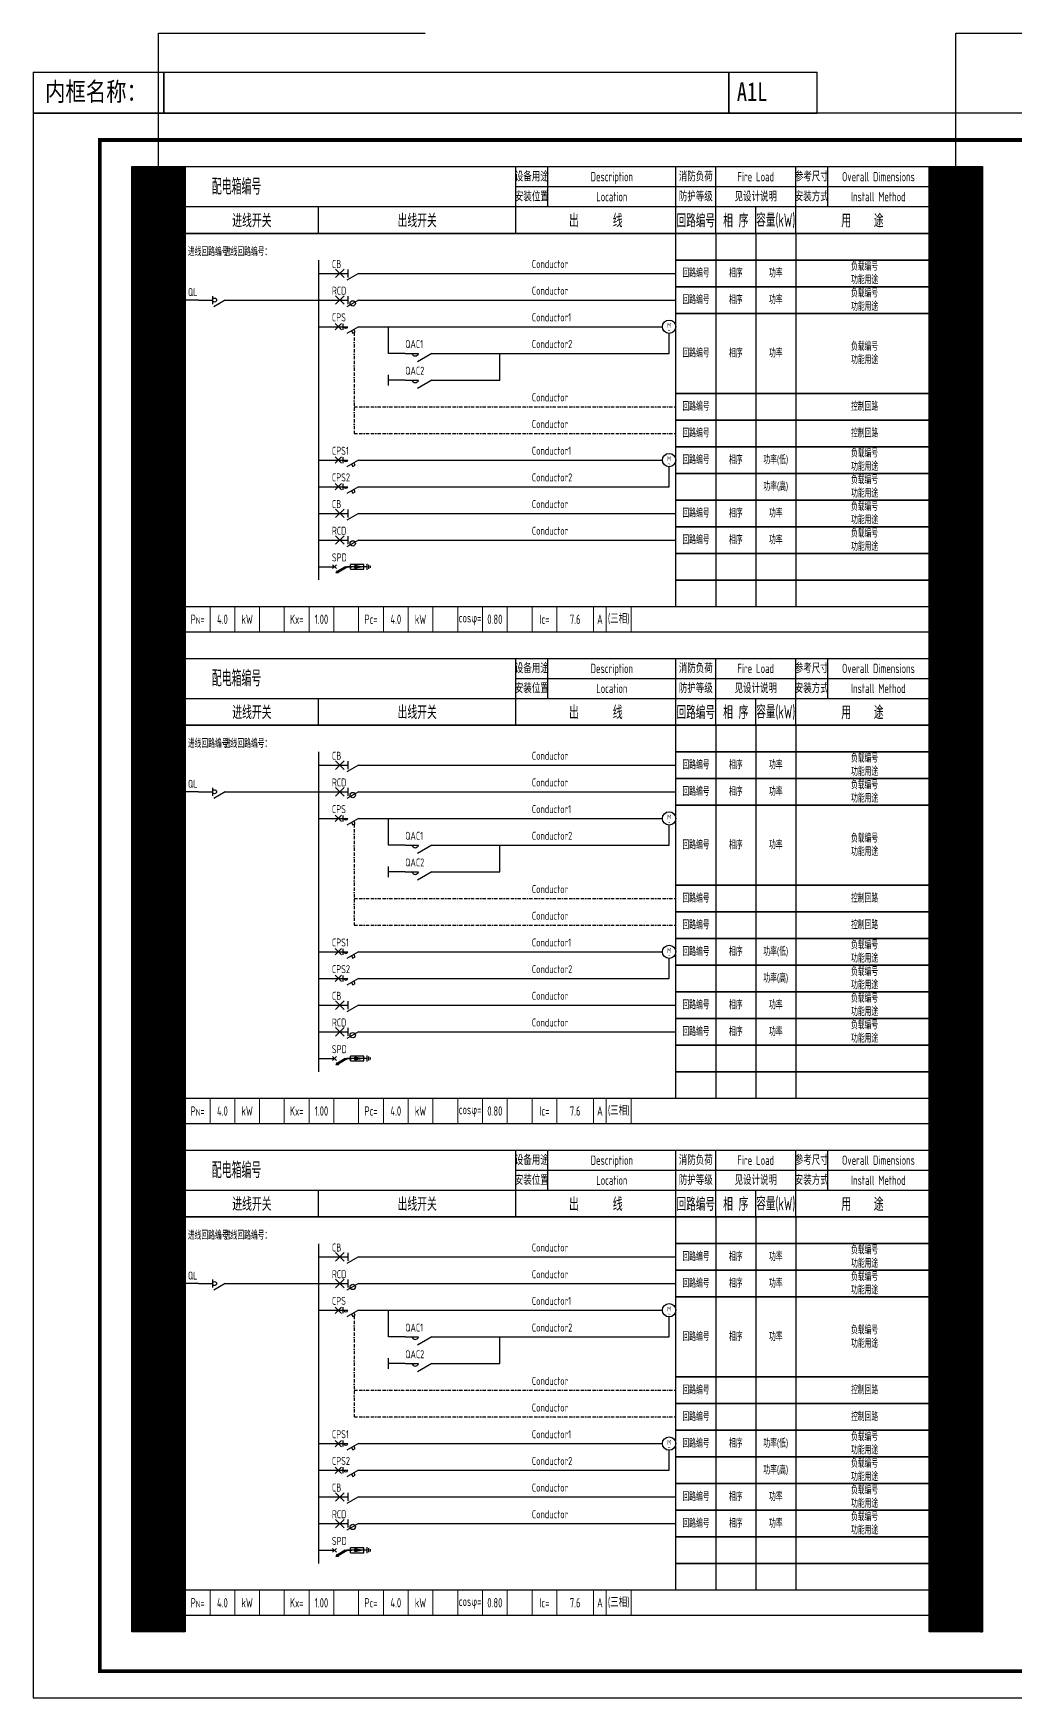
# Model space of a CAD drawing. Header units: millimetres. Extents: x -33464 to 217351, y -4000 to 120872.
# Drawn here: x 0 to 36850, y 0 to 62400 of the extents above; entities that cross this region are included whole.
import ezdxf
from ezdxf.enums import TextEntityAlignment as Align

# ---------------------------------------------------------------- set-up
doc = ezdxf.new("R2010")
doc.units = ezdxf.units.MM
doc.header["$LTSCALE"] = 500
doc.header["$MEASUREMENT"] = 0
doc.linetypes.add('BORDER2', pattern=[0.875, 0.25, -0.125, 0.25, -0.125, 0, -0.125])
doc.linetypes.add('CONTINOUS', pattern=[2000000.0, 1000000.0, 1000000.0])
for name, color, linetype in [('E-CTRL-WIRE', 3, 'BORDER2'), ('E-POWR-DEVC', 3, 'Continuous'), ('E-UNIV-AB', 1, 'Continuous'), ('E-UNIV-DIAG', 2, 'Continuous'), ('E-UNIV-EL', 140, 'Continuous'), ('E-UNIV-NOTE', 6, 'Continuous'), ('E-UNIV-Oppo', 3, 'Continuous'), ('E-UNIV-WIRE', 4, 'Continuous')]:
    doc.layers.add(name, color=color, linetype=linetype)
doc.layers.add('内框', color=8, linetype='Continuous', plot=False)
doc.layers.add('注释', color=7, linetype='Continuous', plot=False)
doc.styles.add('TH-STYLE3', font='tssdeng.shx', dxfattribs={"width": 0.7, "bigfont": 'tssdchn.shx'})
doc.styles.add('黑体', font='')
doc.styles.get('黑体').set_extended_font_data('SimHei')

# ---------------------------------------------------------------- blocks, each defined once
blk = doc.blocks.new('THAPE_A1L_inner')
at = {"layer": '内框'}
for p, q in [((0, 609.4), (0, 594)), ((0, 609.4), (294, 609.4)), ((49, 594), (49, 609.4)), ((49, 609.4), (49, 594)), ((260.87, 594), (260.84, 609.4)), ((260.84, 609.4), (260.87, 594)), ((294, 594), (294, 609.4)), ((0, 594), (49, 594)), ((28, 594), (0, 594)), ((84, 594), (28, 594)), ((49, 594), (260.87, 594)), ((196, 594), (84, 594)), ((294, 594), (196, 594)), ((260.87, 594), (294, 594))]:
    blk.add_line(p, q, dxfattribs=at)
blk.add_lwpolyline([(0, 0), (841, 0), (841, 594), (0, 594)], close=True, dxfattribs=at)
at = {"layer": '内框', "const_width": 1.4}
blk.add_lwpolyline([(25, 584), (25, 10), (831, 10), (831, 584)], close=True, dxfattribs=at)
at = {"layer": '内框', "style": '黑体', "width": 0.8}
for s, p in [('内框名称：', (4.43, 598.65)), ('A1L', (263.9, 598.64))]:
    blk.add_text(s, height=7, dxfattribs=at).set_placement(p)
blk.add_attdef('内框名称', (51.53, 598.63), '', height=7, dxfattribs=at)
blk = doc.blocks.new('E-BQL102-1')
at = {"layer": 'E-UNIV-Oppo'}
for p, q in [((0, 0), (5.25, 0)), ((5.25, 1.5), (5.25, -1.5)), ((10, 0), (12.5, 0))]:
    blk.add_line(p, q, dxfattribs=at)
blk.add_lwpolyline([(10, 0), (5.67, -2.5)], dxfattribs=at)
blk.add_circle((6, 0), 0.75, dxfattribs=at)
blk = doc.blocks.new('E-BCB101')
at = {"layer": 'E-UNIV-Oppo'}
for p, q in [((0, 0), (6, 0)), ((1.41, 1.59), (4.59, -1.59)), ((4.59, 1.59), (1.41, -1.59)), ((6, 1.5), (6, -1.5)), ((10, 0), (12.5, 0))]:
    blk.add_line(p, q, dxfattribs=at)
blk.add_lwpolyline([(10, 0), (5.67, -2.5)], dxfattribs=at)
blk = doc.blocks.new('E-BCB102')
at = {"layer": 'E-UNIV-Oppo'}
for p, q in [((0, 0), (6, 0)), ((1.41, 1.59), (4.59, -1.59)), ((4.59, 1.59), (1.41, -1.59)), ((6, 1.5), (6, -1.5)), ((10, 0), (12.5, 0))]:
    blk.add_line(p, q, dxfattribs=at)
blk.add_lwpolyline([(10, 0), (5.67, -2.5)], dxfattribs=at)
blk.add_circle((7.83, -1.25), 1, dxfattribs=at)
blk = doc.blocks.new('E-BCB103')
at = {"layer": 'E-UNIV-Oppo'}
h = blk.add_hatch(dxfattribs=at)
h.set_pattern_fill('ANSI31', color=256, scale=100)
h.set_pattern_definition([(45, (-215, -405), (-8.83883, 8.83883), [])])
h.paths.add_polyline_path([(8.27, -1), (7.4, -1.5), (7.9, -2.37), (8.77, -1.87)])
for p, q in [((0, 0), (6, 0)), ((1.24, 1.19), (3.63, -1.19)), ((3.63, 1.19), (1.24, -1.19)), ((4.12, 1.12), (4.12, -1.12)), ((10, 0), (12.5, 0))]:
    blk.add_line(p, q, dxfattribs=at)
for points in [[(10, 0), (5.67, -2.5)], [(7.4, -1.5), (7.9, -2.37), (8.77, -1.87), (8.27, -1)]]:
    blk.add_lwpolyline(points, dxfattribs=at)
blk.add_arc((5.25, 0.2), 0.776, 195, 345, dxfattribs=at)
blk = doc.blocks.new('Motor')
blk.add_circle((0, 0), 10)
at = {"layer": 'E-UNIV-EL', "style": 'TH-STYLE3', "width": 0.7}
for s, p in [('M', (0, 2)), ('~', (0, -6))]:
    blk.add_text(s, height=7.2, dxfattribs=at).set_placement(p, align=Align.MIDDLE)
blk = doc.blocks.new('E-BKM101')
at = {"layer": 'E-UNIV-Oppo'}
for points in [[(0, 0), (5, 0)], [(10, 0), (4.59, -3.12)], [(10, 0), (12.5, 0)]]:
    blk.add_lwpolyline(points, dxfattribs=at)
blk.add_arc((3.75, 0.33), 1.29, 195, 345, dxfattribs=at)
blk = doc.blocks.new('E-BSP101')
at = {"layer": 'E-POWR-DEVC', "linetype": 'CONTINOUS'}
blk.add_hatch(color=256, dxfattribs=at).paths.add_polyline_path([(13.66, 0.49), (13.66, -0.49), (15.93, 0)])
blk.add_hatch(color=256, dxfattribs=at).paths.add_polyline_path([(13.66, 0.49), (13.66, -0.49), (15.93, 0)])
at = {"layer": 'E-UNIV-Oppo'}
h = blk.add_hatch(dxfattribs=at)
h.set_pattern_fill('ANSI31', color=256, scale=100)
h.set_pattern_definition([(45, (0, 0), (-112.25, 112.25), [])])
h.paths.add_polyline_path([(7.45, -2.34), (6.45, -2.34), (6.95, -1.47)])
at = {"layer": 'E-POWR-DEVC', "linetype": 'CONTINOUS'}
for p, q in [((18.25, 0), (10.65, 0)), ((17, 0.9), (11.99, 0.9)), ((17, 0.9), (11.99, 0.9)), ((15.93, 0), (13.66, 0.49)), ((13.66, -0.49), (13.66, 0.49)), ((15.93, 0), (13.66, 0.49)), ((13.66, -0.49), (13.66, 0.49)), ((17, -0.9), (17, 0.9)), ((17, -0.9), (17, 0.9)), ((17, -0.9), (17, 0.9)), ((17, -0.9), (17, 0.9)), ((18.25, -1.13), (18.25, 1.13)), ((18.87, -0.76), (18.87, 0.76)), ((19.5, -0.4), (19.5, 0.4)), ((11.99, -0.9), (17, -0.9)), ((11.99, -0.9), (17, -0.9)), ((13.66, -0.49), (15.93, 0)), ((13.66, -0.49), (15.93, 0))]:
    blk.add_line(p, q, dxfattribs=at)
at = {"layer": 'E-POWR-DEVC', "linetype": 'Continuous'}
blk.add_line((11.99, -0.9), (11.99, 0.9), dxfattribs=at)
blk.add_line((11.99, -0.9), (11.99, 0.9), dxfattribs=at)
at = {"layer": 'E-UNIV-Oppo'}
for p, q in [((0, 0), (6, 0)), ((5.29, -0.71), (6.71, 0.71)), ((5.29, 0.71), (6.71, -0.71)), ((10, 0), (7.07, -1.69)), ((11, 0), (7.32, -2.12)), ((10, 0), (12.5, 0)), ((6.95, -1.47), (6.45, -2.34)), ((7.45, -2.34), (6.45, -2.34)), ((6.95, -1.47), (7.45, -2.34))]:
    blk.add_line(p, q, dxfattribs=at)
blk = doc.blocks.new('*T37')
at = {"layer": 'Defpoints', "color": 8, "linetype": 'ByBlock', "lineweight": 0, "transparency": 16777216}
for p, q in [((0, 0), (16723, 0)), ((0, 0), (0, -936)), ((929, 0), (929, -936)), ((1858, 0), (1858, -936)), ((2787, 0), (2787, -936)), ((3716, 0), (3716, -936)), ((4645, 0), (4645, -936)), ((5574, 0), (5574, -936)), ((6504, 0), (6504, -936)), ((7433, 0), (7433, -936)), ((8362, 0), (8362, -936)), ((9291, 0), (9291, -936)), ((10220, 0), (10220, -936)), ((11149, 0), (11149, -936)), ((12078, 0), (12078, -936)), ((13007, 0), (13007, -936)), ((13936, 0), (13936, -936)), ((15314, 0), (15314, -936)), ((15794, 0), (15794, -936)), ((16723, 0), (16723, -936)), ((0, -936), (16723, -936))]:
    blk.add_line(p, q, dxfattribs=at)
at = {"layer": 'E-UNIV-DIAG', "transparency": 16777216, "char_height": 350, "attachment_point": 5, "style": 'TH-STYLE3'}
for s, insert, width in [('P{\\H0.71429x;N}=', (465, -468), 926.07), ('kW', (2323, -468), 926.07), ('Kx=', (4181, -468), 926.07), ('Pc=', (6968, -468), 926.07), ('kW', (8826, -468), 926.07), ('cosφ=', (10684, -468), 926.07), ('Ic=', (13472, -468), 926.07), ('A ', (15554, -468), 477.44), ('(三相)', (16259, -468), 926.07)]:
    blk.add_mtext(s, dxfattribs=dict(at, insert=insert, width=width))
at = {"layer": 'E-UNIV-DIAG', "color": 6, "transparency": 16777216, "char_height": 350, "attachment_point": 5, "style": 'TH-STYLE3'}
for s, insert, width in [('4.0', (1394, -468), 926.07), ('1.00', (5110, -468), 926.07), ('4.0', (7897, -468), 926.07), ('0.80', (11613, -468), 926.07), ('7.6', (14625, -468), 1374.7)]:
    blk.add_mtext(s, dxfattribs=dict(at, insert=insert, width=width))
blk = doc.blocks.new('*T85')
at = {"layer": 'Defpoints', "color": 8, "linetype": 'ByBlock', "lineweight": 0, "transparency": 16777216}
for p, q in [((0, 0), (16723, 0)), ((0, 0), (0, -936)), ((929, 0), (929, -936)), ((1858, 0), (1858, -936)), ((2787, 0), (2787, -936)), ((3716, 0), (3716, -936)), ((4645, 0), (4645, -936)), ((5574, 0), (5574, -936)), ((6504, 0), (6504, -936)), ((7433, 0), (7433, -936)), ((8362, 0), (8362, -936)), ((9291, 0), (9291, -936)), ((10220, 0), (10220, -936)), ((11149, 0), (11149, -936)), ((12078, 0), (12078, -936)), ((13007, 0), (13007, -936)), ((13936, 0), (13936, -936)), ((15314, 0), (15314, -936)), ((15794, 0), (15794, -936)), ((16723, 0), (16723, -936)), ((0, -936), (16723, -936))]:
    blk.add_line(p, q, dxfattribs=at)
at = {"layer": 'E-UNIV-DIAG', "transparency": 16777216, "char_height": 350, "attachment_point": 5, "style": 'TH-STYLE3'}
for s, insert, width in [('P{\\H0.71429x;N}=', (465, -468), 926.07), ('kW', (2323, -468), 926.07), ('Kx=', (4181, -468), 926.07), ('Pc=', (6968, -468), 926.07), ('kW', (8826, -468), 926.07), ('cosφ=', (10684, -468), 926.07), ('Ic=', (13472, -468), 926.07), ('A ', (15554, -468), 477.44), ('(三相)', (16259, -468), 926.07)]:
    blk.add_mtext(s, dxfattribs=dict(at, insert=insert, width=width))
at = {"layer": 'E-UNIV-DIAG', "color": 6, "transparency": 16777216, "char_height": 350, "attachment_point": 5, "style": 'TH-STYLE3'}
for s, insert, width in [('4.0', (1394, -468), 926.07), ('1.00', (5110, -468), 926.07), ('4.0', (7897, -468), 926.07), ('0.80', (11613, -468), 926.07), ('7.6', (14625, -468), 1374.7)]:
    blk.add_mtext(s, dxfattribs=dict(at, insert=insert, width=width))
blk = doc.blocks.new('*T86')
at = {"layer": 'Defpoints', "color": 8, "linetype": 'ByBlock', "lineweight": 0, "transparency": 16777216}
for p, q in [((0, 0), (16723, 0)), ((0, 0), (0, -936)), ((929, 0), (929, -936)), ((1858, 0), (1858, -936)), ((2787, 0), (2787, -936)), ((3716, 0), (3716, -936)), ((4645, 0), (4645, -936)), ((5574, 0), (5574, -936)), ((6504, 0), (6504, -936)), ((7433, 0), (7433, -936)), ((8362, 0), (8362, -936)), ((9291, 0), (9291, -936)), ((10220, 0), (10220, -936)), ((11149, 0), (11149, -936)), ((12078, 0), (12078, -936)), ((13007, 0), (13007, -936)), ((13936, 0), (13936, -936)), ((15314, 0), (15314, -936)), ((15794, 0), (15794, -936)), ((16723, 0), (16723, -936)), ((0, -936), (16723, -936))]:
    blk.add_line(p, q, dxfattribs=at)
at = {"layer": 'E-UNIV-DIAG', "transparency": 16777216, "char_height": 350, "attachment_point": 5, "style": 'TH-STYLE3'}
for s, insert, width in [('P{\\H0.71429x;N}=', (465, -468), 926.07), ('kW', (2323, -468), 926.07), ('Kx=', (4181, -468), 926.07), ('Pc=', (6968, -468), 926.07), ('kW', (8826, -468), 926.07), ('cosφ=', (10684, -468), 926.07), ('Ic=', (13472, -468), 926.07), ('A ', (15554, -468), 477.44), ('(三相)', (16259, -468), 926.07)]:
    blk.add_mtext(s, dxfattribs=dict(at, insert=insert, width=width))
at = {"layer": 'E-UNIV-DIAG', "color": 6, "transparency": 16777216, "char_height": 350, "attachment_point": 5, "style": 'TH-STYLE3'}
for s, insert, width in [('4.0', (1394, -468), 926.07), ('1.00', (5110, -468), 926.07), ('4.0', (7897, -468), 926.07), ('0.80', (11613, -468), 926.07), ('7.6', (14625, -468), 1374.7)]:
    blk.add_mtext(s, dxfattribs=dict(at, insert=insert, width=width))

msp = doc.modelspace()

# ---------------------------------------------------------------- hatches: boundary and pattern name
at = {"layer": 'E-UNIV-AB', "transparency": 33554559}
h = msp.add_hatch(dxfattribs=at)
h.set_pattern_fill('ANSI31', color=9, scale=100)
h.set_pattern_definition([(45, (-29900, 0), (-8.8388348, 8.8388348), [])])
h.paths.add_polyline_path([(5700, 57400), (3700, 57400), (3700, 2464), (5700, 2464)])
h = msp.add_hatch(dxfattribs=at)
h.set_pattern_fill('ANSI31', color=9, scale=100)
h.paths.add_polyline_path([(35600, 57400), (33600, 57400), (33600, 2464), (35600, 2464)])

# ---------------------------------------------------------------- linework, layer by layer
at = {"layer": 'E-CTRL-WIRE'}
for p, q in [((12033, 51188), (12033, 47400)), ((12033, 48400), (24100, 48400)), ((12033, 47400), (24100, 47400)), ((12033, 32752), (12033, 28964)), ((12033, 29964), (24100, 29964)), ((12033, 28964), (24100, 28964)), ((12033, 14316), (12033, 10527)), ((12033, 11527), (24100, 11527)), ((12033, 10527), (24100, 10527))]:
    msp.add_line(p, q, dxfattribs=at)
at = {"layer": 'E-UNIV-AB'}
for points in [[(4700, 57400), (4700, 62400), (14700, 62400)], [(34600, 57400), (34600, 62400), (44600, 62400)]]:
    msp.add_lwpolyline(points, dxfattribs=at)
at = {"layer": 'E-UNIV-AB', "color": 9}
for points in [[(3700, 57400), (5700, 57400), (5700, 2464), (3700, 2464)], [(33600, 57400), (35600, 57400), (35600, 2464), (33600, 2464)]]:
    msp.add_lwpolyline(points, close=True, dxfattribs=at)
at = {"layer": 'E-UNIV-DIAG'}
for p, q in [((5700, 54900), (5700, 57400)), ((5700, 57400), (33600, 57400)), ((18100, 55900), (18100, 57400)), ((19300, 55900), (19300, 57400)), ((24100, 55900), (24100, 57400)), ((25600, 55900), (25600, 57400)), ((28600, 55900), (28600, 57400)), ((29800, 55900), (29800, 57400)), ((33600, 57400), (33600, 54900)), ((18100, 56650), (33600, 56650)), ((5700, 55900), (33600, 55900)), ((10700, 54900), (10700, 55900)), ((18100, 54900), (18100, 55900)), ((24100, 54900), (24100, 55900)), ((25600, 54900), (25600, 55900)), ((27100, 54900), (27100, 55900)), ((28600, 54900), (28600, 55900)), ((33600, 54900), (5700, 54900)), ((5700, 36464), (5700, 38964)), ((5700, 38964), (33600, 38964)), ((18100, 37464), (18100, 38964)), ((19300, 37464), (19300, 38964)), ((24100, 37464), (24100, 38964)), ((25600, 37464), (25600, 38964)), ((28600, 37464), (28600, 38964)), ((29800, 37464), (29800, 38964)), ((33600, 38964), (33600, 36464)), ((18100, 38214), (33600, 38214)), ((5700, 37464), (33600, 37464)), ((10700, 36464), (10700, 37464)), ((18100, 36464), (18100, 37464)), ((24100, 36464), (24100, 37464)), ((25600, 36464), (25600, 37464)), ((27100, 36464), (27100, 37464)), ((28600, 36464), (28600, 37464)), ((33600, 36464), (5700, 36464)), ((5700, 18027), (5700, 20527)), ((5700, 20527), (33600, 20527)), ((18100, 19027), (18100, 20527)), ((19300, 19027), (19300, 20527)), ((24100, 19027), (24100, 20527)), ((25600, 19027), (25600, 20527)), ((28600, 19027), (28600, 20527)), ((29800, 19027), (29800, 20527)), ((33600, 20527), (33600, 18027)), ((18100, 19777), (33600, 19777)), ((5700, 19027), (33600, 19027)), ((10700, 18027), (10700, 19027)), ((18100, 18027), (18100, 19027)), ((24100, 18027), (24100, 19027)), ((25600, 18027), (25600, 19027)), ((27100, 18027), (27100, 19027)), ((28600, 18027), (28600, 19027)), ((33600, 18027), (5700, 18027))]:
    msp.add_line(p, q, dxfattribs=at)
at = {"layer": 'E-UNIV-DIAG', "color": 9}
for p, q in [((25600, 54900), (25600, 53900)), ((27100, 54900), (27100, 53900)), ((28600, 54900), (28600, 53900)), ((25600, 53900), (25600, 52900)), ((27100, 53900), (27100, 52900)), ((28600, 53900), (28600, 52900)), ((25600, 52900), (25600, 51900)), ((27100, 52900), (27100, 51900)), ((28600, 52900), (28600, 51900)), ((25600, 51900), (25600, 48900)), ((27100, 51900), (27100, 48900)), ((28600, 51900), (28600, 48900)), ((25600, 48900), (25600, 47900)), ((27100, 48900), (27100, 47900)), ((28600, 48900), (28600, 47900)), ((25600, 47900), (25600, 46900)), ((27100, 47900), (27100, 46900)), ((28600, 47900), (28600, 46900)), ((25600, 46900), (25600, 45900)), ((27100, 46900), (27100, 45900)), ((28600, 46900), (28600, 45900)), ((25600, 45900), (25600, 44900)), ((27100, 45900), (27100, 44900)), ((28600, 45900), (28600, 44900)), ((25600, 44900), (25600, 43900)), ((27100, 44900), (27100, 43900)), ((28600, 44900), (28600, 43900)), ((25600, 43900), (25600, 42900)), ((27100, 43900), (27100, 42900)), ((28600, 43900), (28600, 42900)), ((25600, 42900), (25600, 41900)), ((27100, 42900), (27100, 41900)), ((28600, 42900), (28600, 41900)), ((25600, 41900), (25600, 40900)), ((27100, 41900), (27100, 40900)), ((28600, 41900), (28600, 40900)), ((25600, 36464), (25600, 35464)), ((27100, 36464), (27100, 35464)), ((28600, 36464), (28600, 35464)), ((25600, 35464), (25600, 34464)), ((27100, 35464), (27100, 34464)), ((28600, 35464), (28600, 34464)), ((25600, 34464), (25600, 33464)), ((27100, 34464), (27100, 33464)), ((28600, 34464), (28600, 33464)), ((25600, 33464), (25600, 30464)), ((27100, 33464), (27100, 30464)), ((28600, 33464), (28600, 30464)), ((25600, 30464), (25600, 29464)), ((27100, 30464), (27100, 29464)), ((28600, 30464), (28600, 29464)), ((25600, 29464), (25600, 28464)), ((27100, 29464), (27100, 28464)), ((28600, 29464), (28600, 28464)), ((25600, 28464), (25600, 27464)), ((27100, 28464), (27100, 27464)), ((28600, 28464), (28600, 27464)), ((25600, 27464), (25600, 26464)), ((27100, 27464), (27100, 26464)), ((28600, 27464), (28600, 26464)), ((25600, 26464), (25600, 25464)), ((27100, 26464), (27100, 25464)), ((28600, 26464), (28600, 25464)), ((25600, 25464), (25600, 24464)), ((27100, 25464), (27100, 24464)), ((28600, 25464), (28600, 24464)), ((25600, 24464), (25600, 23464)), ((27100, 24464), (27100, 23464)), ((28600, 24464), (28600, 23464)), ((25600, 23464), (25600, 22464)), ((27100, 23464), (27100, 22464)), ((28600, 23464), (28600, 22464)), ((25600, 18027), (25600, 17027)), ((27100, 18027), (27100, 17027)), ((28600, 18027), (28600, 17027)), ((25600, 17027), (25600, 16027)), ((27100, 17027), (27100, 16027)), ((28600, 17027), (28600, 16027)), ((25600, 16027), (25600, 15027)), ((27100, 16027), (27100, 15027)), ((28600, 16027), (28600, 15027)), ((25600, 15027), (25600, 12027)), ((27100, 15027), (27100, 12027)), ((28600, 15027), (28600, 12027)), ((25600, 12027), (25600, 11027)), ((27100, 12027), (27100, 11027)), ((28600, 12027), (28600, 11027)), ((25600, 11027), (25600, 10027)), ((27100, 11027), (27100, 10027)), ((28600, 11027), (28600, 10027)), ((25600, 10027), (25600, 9027)), ((27100, 10027), (27100, 9027)), ((28600, 10027), (28600, 9027)), ((25600, 9027), (25600, 8027)), ((27100, 9027), (27100, 8027)), ((28600, 9027), (28600, 8027)), ((25600, 8027), (25600, 7027)), ((27100, 8027), (27100, 7027)), ((28600, 8027), (28600, 7027)), ((25600, 7027), (25600, 6027)), ((27100, 7027), (27100, 6027)), ((28600, 7027), (28600, 6027)), ((25600, 6027), (25600, 5027)), ((27100, 6027), (27100, 5027)), ((28600, 6027), (28600, 5027)), ((25600, 5027), (25600, 4027)), ((27100, 5027), (27100, 4027)), ((28600, 5027), (28600, 4027))]:
    msp.add_line(p, q, dxfattribs=at)
at = {"layer": 'E-UNIV-DIAG'}
for points in [[(5700, 54900), (33600, 54900), (33600, 40900), (5700, 40900)], [(33600, 40900), (5700, 40900), (5700, 39964), (33600, 39964)], [(5700, 36464), (33600, 36464), (33600, 22464), (5700, 22464)], [(33600, 22464), (5700, 22464), (5700, 21527), (33600, 21527)], [(5700, 18027), (33600, 18027), (33600, 4027), (5700, 4027)], [(33600, 4027), (5700, 4027), (5700, 3091), (33600, 3091)]]:
    msp.add_lwpolyline(points, close=True, dxfattribs=at)
at = {"layer": 'E-UNIV-DIAG', "color": 9}
for points in [[(24100, 54900), (33600, 54900), (33600, 53900), (24100, 53900)], [(24100, 53900), (33600, 53900), (33600, 52900), (24100, 52900)], [(24100, 52900), (33600, 52900), (33600, 51900), (24100, 51900)], [(24100, 51900), (33600, 51900), (33600, 48900), (24100, 48900)], [(24100, 48900), (33600, 48900), (33600, 47900), (24100, 47900)], [(24100, 47900), (33600, 47900), (33600, 46900), (24100, 46900)], [(24100, 46900), (33600, 46900), (33600, 45900), (24100, 45900)], [(24100, 45900), (33600, 45900), (33600, 44900), (24100, 44900)], [(24100, 44900), (33600, 44900), (33600, 43900), (24100, 43900)], [(24100, 43900), (33600, 43900), (33600, 42900), (24100, 42900)], [(24100, 42900), (33600, 42900), (33600, 41900), (24100, 41900)], [(24100, 41900), (33600, 41900), (33600, 40900), (24100, 40900)], [(24100, 36464), (33600, 36464), (33600, 35464), (24100, 35464)], [(24100, 35464), (33600, 35464), (33600, 34464), (24100, 34464)], [(24100, 34464), (33600, 34464), (33600, 33464), (24100, 33464)], [(24100, 33464), (33600, 33464), (33600, 30464), (24100, 30464)], [(24100, 30464), (33600, 30464), (33600, 29464), (24100, 29464)], [(24100, 29464), (33600, 29464), (33600, 28464), (24100, 28464)], [(24100, 28464), (33600, 28464), (33600, 27464), (24100, 27464)], [(24100, 27464), (33600, 27464), (33600, 26464), (24100, 26464)], [(24100, 26464), (33600, 26464), (33600, 25464), (24100, 25464)], [(24100, 25464), (33600, 25464), (33600, 24464), (24100, 24464)], [(24100, 24464), (33600, 24464), (33600, 23464), (24100, 23464)], [(24100, 23464), (33600, 23464), (33600, 22464), (24100, 22464)], [(24100, 18027), (33600, 18027), (33600, 17027), (24100, 17027)], [(24100, 17027), (33600, 17027), (33600, 16027), (24100, 16027)], [(24100, 16027), (33600, 16027), (33600, 15027), (24100, 15027)], [(24100, 15027), (33600, 15027), (33600, 12027), (24100, 12027)], [(24100, 12027), (33600, 12027), (33600, 11027), (24100, 11027)], [(24100, 11027), (33600, 11027), (33600, 10027), (24100, 10027)], [(24100, 10027), (33600, 10027), (33600, 9027), (24100, 9027)], [(24100, 9027), (33600, 9027), (33600, 8027), (24100, 8027)], [(24100, 8027), (33600, 8027), (33600, 7027), (24100, 7027)], [(24100, 7027), (33600, 7027), (33600, 6027), (24100, 6027)], [(24100, 6027), (33600, 6027), (33600, 5027), (24100, 5027)], [(24100, 5027), (33600, 5027), (33600, 4027), (24100, 4027)]]:
    msp.add_lwpolyline(points, close=True, dxfattribs=at)
at = {"layer": 'E-UNIV-WIRE'}
for p, q in [((10700, 53400), (11200, 53400)), ((12450, 53400), (24100, 53400)), ((6200, 52400), (5700, 52400)), ((7450, 52400), (10700, 52400)), ((10700, 52400), (11200, 52400)), ((12450, 52400), (24100, 52400)), ((10700, 51400), (11200, 51400)), ((12450, 51400), (23600, 51400)), ((13325, 50400), (13325, 51400)), ((23850, 50400), (23850, 51150)), ((13950, 50400), (13325, 50400)), ((15200, 50400), (23850, 50400)), ((17500, 49400), (17500, 50400)), ((13325, 49200), (13325, 49600)), ((13950, 49400), (13325, 49400)), ((15200, 49400), (17500, 49400)), ((10700, 46400), (11200, 46400)), ((12450, 46400), (23600, 46400)), ((23850, 45400), (23850, 46150)), ((10700, 45400), (11200, 45400)), ((12450, 45400), (23850, 45400)), ((10700, 44400), (11200, 44400)), ((12450, 44400), (24100, 44400)), ((10700, 43400), (11200, 43400)), ((12450, 43400), (24100, 43400)), ((10700, 34964), (11200, 34964)), ((12450, 34964), (24100, 34964)), ((6200, 33964), (5700, 33964)), ((7450, 33964), (10700, 33964)), ((10700, 33964), (11200, 33964)), ((12450, 33964), (24100, 33964)), ((10700, 32964), (11200, 32964)), ((12450, 32964), (23600, 32964)), ((13325, 31964), (13325, 32964)), ((23850, 31964), (23850, 32714)), ((13950, 31964), (13325, 31964)), ((15200, 31964), (23850, 31964)), ((17500, 30964), (17500, 31964)), ((13325, 30764), (13325, 31164)), ((13950, 30964), (13325, 30964)), ((15200, 30964), (17500, 30964)), ((10700, 27964), (11200, 27964)), ((12450, 27964), (23600, 27964)), ((23850, 26964), (23850, 27714)), ((10700, 26964), (11200, 26964)), ((12450, 26964), (23850, 26964)), ((10700, 25964), (11200, 25964)), ((12450, 25964), (24100, 25964)), ((10700, 24964), (11200, 24964)), ((12450, 24964), (24100, 24964)), ((10700, 16527), (11200, 16527)), ((12450, 16527), (24100, 16527)), ((6200, 15527), (5700, 15527)), ((7450, 15527), (10700, 15527)), ((10700, 15527), (11200, 15527)), ((12450, 15527), (24100, 15527)), ((10700, 14527), (11200, 14527)), ((12450, 14527), (23600, 14527)), ((13325, 13527), (13325, 14527)), ((23850, 13527), (23850, 14277)), ((13950, 13527), (13325, 13527)), ((15200, 13527), (23850, 13527)), ((17500, 12527), (17500, 13527)), ((13325, 12327), (13325, 12727)), ((13950, 12527), (13325, 12527)), ((15200, 12527), (17500, 12527)), ((10700, 9527), (11200, 9527)), ((12450, 9527), (23600, 9527)), ((23850, 8527), (23850, 9277)), ((10700, 8527), (11200, 8527)), ((12450, 8527), (23850, 8527)), ((10700, 7527), (11200, 7527)), ((12450, 7527), (24100, 7527)), ((10700, 6527), (11200, 6527)), ((12450, 6527), (24100, 6527))]:
    msp.add_line(p, q, dxfattribs=at)
at = {"layer": 'E-UNIV-WIRE', "const_width": 50}
for points in [[(10700, 53900), (10700, 41900)], [(10700, 35464), (10700, 23464)], [(10700, 17027), (10700, 5027)]]:
    msp.add_lwpolyline(points, dxfattribs=at)
at = {"layer": '注释', "color": 5}
msp.add_lwpolyline([(2500, 58400), (75100, 58400), (75100, 1000), (2500, 1000)], close=True, dxfattribs=at)

# ---------------------------------------------------------------- block references
for name, p in [('*T37', (5700, 40900)), ('*T85', (5700, 22464)), ('*T86', (5700, 4027))]:
    msp.add_blockref(name, p)
at = {"layer": 'E-POWR-DEVC'}
for name, p, xscale, yscale, zscale in [('E-BCB101', (11200, 53400), 100, 100, 100), ('E-BQL102-1', (6200, 52400), 100, 100, 100), ('E-BCB102', (11200, 52400), 100, 100, 100), ('E-BCB103', (11200, 51400), 100, 100, 100), ('Motor', (23850, 51400), 25, 25, 25), ('E-BKM101', (13950, 50400), 100, 100, 100), ('E-BKM101', (13950, 49400), 100, 100, 100), ('E-BCB103', (11200, 46400), 100, 100, 100), ('Motor', (23850, 46400), 25, 25, 25), ('E-BCB103', (11200, 45400), 100, 100, 100), ('E-BCB101', (11200, 44400), 100, 100, 100), ('E-BCB102', (11200, 43400), 100, 100, 100), ('E-BSP101', (10700, 42400), 100, 100, 100), ('E-BCB101', (11200, 34964), 100, 100, 100), ('E-BQL102-1', (6200, 33964), 100, 100, 100), ('E-BCB102', (11200, 33964), 100, 100, 100), ('E-BCB103', (11200, 32964), 100, 100, 100), ('Motor', (23850, 32964), 25, 25, 25), ('E-BKM101', (13950, 31964), 100, 100, 100), ('E-BKM101', (13950, 30964), 100, 100, 100), ('E-BCB103', (11200, 27964), 100, 100, 100), ('Motor', (23850, 27964), 25, 25, 25), ('E-BCB103', (11200, 26964), 100, 100, 100), ('E-BCB101', (11200, 25964), 100, 100, 100), ('E-BCB102', (11200, 24964), 100, 100, 100), ('E-BSP101', (10700, 23964), 100, 100, 100), ('E-BCB101', (11200, 16527), 100, 100, 100), ('E-BQL102-1', (6200, 15527), 100, 100, 100), ('E-BCB102', (11200, 15527), 100, 100, 100), ('E-BCB103', (11200, 14527), 100, 100, 100), ('Motor', (23850, 14527), 25, 25, 25), ('E-BKM101', (13950, 13527), 100, 100, 100), ('E-BKM101', (13950, 12527), 100, 100, 100), ('E-BCB103', (11200, 9527), 100, 100, 100), ('Motor', (23850, 9527), 25, 25, 25), ('E-BCB103', (11200, 8527), 100, 100, 100), ('E-BCB101', (11200, 7527), 100, 100, 100), ('E-BCB102', (11200, 6527), 100, 100, 100), ('E-BSP101', (10700, 5527), 100, 100, 100)]:
    msp.add_blockref(name, p, dxfattribs=dict(at, xscale=xscale, yscale=yscale, zscale=zscale))
at = {"layer": '内框', "xscale": 100, "yscale": 100, "zscale": 100}
msp.add_blockref('THAPE_A1L_inner', (0, 0), dxfattribs=at)

# ---------------------------------------------------------------- texts
at = {"layer": 'E-UNIV-NOTE', "style": 'TH-STYLE3', "width": 0.65}
for s, height, p in [('配电箱编号', 600, (6700, 56650)), ('负载编号', 300, (30673, 53650)), ('回路编号', 300, (24350, 53400)), ('功能用途', 300, (30677, 53150)), ('回路编号', 300, (24350, 52400)), ('负载编号', 300, (30673, 52650)), ('功能用途', 300, (30677, 52150)), ('回路编号', 300, (24350, 50400)), ('负载编号', 300, (30673, 50650)), ('功能用途', 300, (30677, 50150)), ('回路编号', 300, (24350, 48400)), ('控制回路', 300, (30674, 48400)), ('回路编号', 300, (24350, 47400)), ('控制回路', 300, (30674, 47400)), ('负载编号', 300, (30673, 46650)), ('回路编号', 300, (24350, 46400)), ('功能用途', 300, (30677, 46150)), ('负载编号', 300, (30673, 45650)), ('功能用途', 300, (30677, 45150)), ('回路编号', 300, (24350, 44400)), ('负载编号', 300, (30673, 44650)), ('功能用途', 300, (30677, 44150)), ('负载编号', 300, (30673, 43650)), ('回路编号', 300, (24350, 43400)), ('功能用途', 300, (30677, 43150)), ('配电箱编号', 600, (6700, 38214)), ('回路编号', 300, (24350, 34964)), ('负载编号', 300, (30673, 35214)), ('负载编号', 300, (30673, 34214)), ('功能用途', 300, (30677, 34714)), ('回路编号', 300, (24350, 33964)), ('功能用途', 300, (30677, 33714)), ('回路编号', 300, (24350, 31964)), ('负载编号', 300, (30673, 32214)), ('功能用途', 300, (30677, 31714)), ('回路编号', 300, (24350, 29964)), ('控制回路', 300, (30674, 29964)), ('回路编号', 300, (24350, 28964)), ('控制回路', 300, (30674, 28964)), ('回路编号', 300, (24350, 27964)), ('负载编号', 300, (30673, 28214)), ('功能用途', 300, (30677, 27714)), ('负载编号', 300, (30673, 27214)), ('功能用途', 300, (30677, 26714)), ('负载编号', 300, (30673, 26214)), ('回路编号', 300, (24350, 25964)), ('功能用途', 300, (30677, 25714)), ('回路编号', 300, (24350, 24964)), ('负载编号', 300, (30673, 25214)), ('功能用途', 300, (30677, 24714)), ('配电箱编号', 600, (6700, 19777)), ('负载编号', 300, (30673, 16777)), ('回路编号', 300, (24350, 16527)), ('功能用途', 300, (30677, 16277)), ('回路编号', 300, (24350, 15527)), ('负载编号', 300, (30673, 15777)), ('功能用途', 300, (30677, 15277)), ('负载编号', 300, (30673, 13777)), ('回路编号', 300, (24350, 13527)), ('功能用途', 300, (30677, 13277)), ('回路编号', 300, (24350, 11527)), ('控制回路', 300, (30674, 11527)), ('回路编号', 300, (24350, 10527)), ('控制回路', 300, (30674, 10527)), ('回路编号', 300, (24350, 9527)), ('负载编号', 300, (30673, 9777)), ('功能用途', 300, (30677, 9277)), ('负载编号', 300, (30673, 8777)), ('功能用途', 300, (30677, 8277)), ('回路编号', 300, (24350, 7527)), ('负载编号', 300, (30673, 7777)), ('负载编号', 300, (30673, 6777)), ('功能用途', 300, (30677, 7277)), ('回路编号', 300, (24350, 6527)), ('功能用途', 300, (30677, 6277))]:
    msp.add_text(s, height=height, dxfattribs=at).set_placement(p, align=Align.MIDDLE_LEFT)
at = {"layer": 'E-UNIV-NOTE', "style": 'TH-STYLE3'}
for s, height, width, p in [('设备用途', 350, 0.7, (18700, 57025)), ('Description', 350, 0.7, (21700, 57025)), ('消防负荷', 350, 0.7, (24850, 57025)), ('Fire Load', 350, 0.7, (27100, 57025)), ('参考尺寸', 350, 0.7, (29200, 57025)), ('Overall Dimensions', 350, 0.7, (31700, 57025)), ('安装位置', 350, 0.7, (18700, 56275)), ('Location', 350, 0.7, (21700, 56275)), ('防护等级', 350, 0.7, (24850, 56275)), ('见设计说明', 350, 0.7, (27100, 56275)), ('安装方式', 350, 0.7, (29200, 56275)), ('Install Method', 350, 0.7, (31700, 56275)), ('相序', 300, 0.65, (26350, 53400)), ('功率', 300, 0.65, (27850, 53400)), ('相序', 300, 0.65, (26350, 52400)), ('功率', 300, 0.65, (27850, 52400)), ('相序', 300, 0.65, (26350, 50400)), ('功率', 300, 0.65, (27850, 50400)), ('相序', 300, 0.65, (26350, 46400)), ('功率(低)', 300, 0.65, (27850, 46400)), ('功率(高)', 300, 0.65, (27850, 45400)), ('相序', 300, 0.65, (26350, 44400)), ('功率', 300, 0.65, (27850, 44400)), ('相序', 300, 0.65, (26350, 43400)), ('功率', 300, 0.65, (27850, 43400)), ('设备用途', 350, 0.7, (18700, 38589)), ('Description', 350, 0.7, (21700, 38589)), ('消防负荷', 350, 0.7, (24850, 38589)), ('Fire Load', 350, 0.7, (27100, 38589)), ('参考尺寸', 350, 0.7, (29200, 38589)), ('Overall Dimensions', 350, 0.7, (31700, 38589)), ('安装位置', 350, 0.7, (18700, 37839)), ('Location', 350, 0.7, (21700, 37839)), ('防护等级', 350, 0.7, (24850, 37839)), ('见设计说明', 350, 0.7, (27100, 37839)), ('安装方式', 350, 0.7, (29200, 37839)), ('Install Method', 350, 0.7, (31700, 37839)), ('相序', 300, 0.65, (26350, 34964)), ('功率', 300, 0.65, (27850, 34964)), ('相序', 300, 0.65, (26350, 33964)), ('功率', 300, 0.65, (27850, 33964)), ('相序', 300, 0.65, (26350, 31964)), ('功率', 300, 0.65, (27850, 31964)), ('相序', 300, 0.65, (26350, 27964)), ('功率(低)', 300, 0.65, (27850, 27964)), ('功率(高)', 300, 0.65, (27850, 26964)), ('相序', 300, 0.65, (26350, 25964)), ('功率', 300, 0.65, (27850, 25964)), ('相序', 300, 0.65, (26350, 24964)), ('功率', 300, 0.65, (27850, 24964)), ('设备用途', 350, 0.7, (18700, 20152)), ('Description', 350, 0.7, (21700, 20152)), ('消防负荷', 350, 0.7, (24850, 20152)), ('Fire Load', 350, 0.7, (27100, 20152)), ('参考尺寸', 350, 0.7, (29200, 20152)), ('Overall Dimensions', 350, 0.7, (31700, 20152)), ('安装位置', 350, 0.7, (18700, 19402)), ('Location', 350, 0.7, (21700, 19402)), ('防护等级', 350, 0.7, (24850, 19402)), ('见设计说明', 350, 0.7, (27100, 19402)), ('安装方式', 350, 0.7, (29200, 19402)), ('Install Method', 350, 0.7, (31700, 19402)), ('相序', 300, 0.65, (26350, 16527)), ('功率', 300, 0.65, (27850, 16527)), ('相序', 300, 0.65, (26350, 15527)), ('功率', 300, 0.65, (27850, 15527)), ('相序', 300, 0.65, (26350, 13527)), ('功率', 300, 0.65, (27850, 13527)), ('相序', 300, 0.65, (26350, 9527)), ('功率(低)', 300, 0.65, (27850, 9527)), ('功率(高)', 300, 0.65, (27850, 8527)), ('相序', 300, 0.65, (26350, 7527)), ('功率', 300, 0.65, (27850, 7527)), ('相序', 300, 0.65, (26350, 6527)), ('功率', 300, 0.65, (27850, 6527))]:
    msp.add_text(s, height=height, dxfattribs=dict(at, width=width)).set_placement(p, align=Align.MIDDLE_CENTER)
for s, width, p in [('进线开关', 0.7, (8200, 55400)), ('出线开关', 0.7, (14400, 55400)), ('出      线', 0.7, (21100, 55400)), ('回路编号', 0.6, (24850, 55400)), ('相 序', 0.7, (26350, 55400)), ('容量(kW)', 0.6, (27850, 55400)), ('用    途', 0.7, (31100, 55400)), ('进线开关', 0.7, (8200, 36964)), ('出线开关', 0.7, (14400, 36964)), ('出      线', 0.7, (21100, 36964)), ('回路编号', 0.6, (24850, 36964)), ('相 序', 0.7, (26350, 36964)), ('容量(kW)', 0.6, (27850, 36964)), ('用    途', 0.7, (31100, 36964)), ('进线开关', 0.7, (8200, 18527)), ('出线开关', 0.7, (14400, 18527)), ('出      线', 0.7, (21100, 18527)), ('回路编号', 0.6, (24850, 18527)), ('相 序', 0.7, (26350, 18527)), ('容量(kW)', 0.6, (27850, 18527)), ('用    途', 0.7, (31100, 18527))]:
    msp.add_text(s, height=500, dxfattribs=dict(at, width=width)).set_placement(p, align=Align.MIDDLE)
at = {"layer": 'E-UNIV-NOTE', "style": 'TH-STYLE3', "width": 0.65}
for s, p in [('进线回路编号：', (5800, 54200)), ('进线回路编号：', (7150, 54200)), ('CB', (11200, 53750)), ('Conductor', (18700, 53750)), ('QL', (5800, 52700)), ('RCD', (11200, 52750)), ('Conductor', (18700, 52750)), ('CPS', (11200, 51750)), ('Conductor1', (18700, 51750)), ('QAC1', (13950, 50750)), ('Conductor2', (18700, 50750)), ('QAC2', (13950, 49750)), ('Conductor', (18700, 48750)), ('Conductor', (18700, 47750)), ('CPS1', (11200, 46750)), ('Conductor1', (18700, 46750)), ('CPS2', (11200, 45750)), ('Conductor2', (18700, 45750)), ('CB', (11200, 44750)), ('Conductor', (18700, 44750)), ('RCD', (11200, 43750)), ('Conductor', (18700, 43750)), ('SPD', (11200, 42750)), ('进线回路编号：', (5800, 35764)), ('进线回路编号：', (7150, 35764)), ('CB', (11200, 35314)), ('Conductor', (18700, 35314)), ('QL', (5800, 34264)), ('RCD', (11200, 34314)), ('Conductor', (18700, 34314)), ('CPS', (11200, 33314)), ('Conductor1', (18700, 33314)), ('QAC1', (13950, 32314)), ('Conductor2', (18700, 32314)), ('QAC2', (13950, 31314)), ('Conductor', (18700, 30314)), ('Conductor', (18700, 29314)), ('CPS1', (11200, 28314)), ('Conductor1', (18700, 28314)), ('CPS2', (11200, 27314)), ('Conductor2', (18700, 27314)), ('CB', (11200, 26314)), ('Conductor', (18700, 26314)), ('RCD', (11200, 25314)), ('Conductor', (18700, 25314)), ('SPD', (11200, 24314)), ('进线回路编号：', (5800, 17327)), ('进线回路编号：', (7150, 17327)), ('CB', (11200, 16878)), ('Conductor', (18700, 16877)), ('QL', (5800, 15827)), ('RCD', (11200, 15878)), ('Conductor', (18700, 15877)), ('CPS', (11200, 14878)), ('Conductor1', (18700, 14877)), ('QAC1', (13950, 13877)), ('Conductor2', (18700, 13877)), ('QAC2', (13950, 12877)), ('Conductor', (18700, 11877)), ('Conductor', (18700, 10877)), ('CPS1', (11200, 9878)), ('Conductor1', (18700, 9877)), ('CPS2', (11200, 8878)), ('Conductor2', (18700, 8877)), ('CB', (11200, 7878)), ('Conductor', (18700, 7877)), ('RCD', (11200, 6878)), ('Conductor', (18700, 6877)), ('SPD', (11200, 5877))]:
    msp.add_text(s, height=300, rotation=359.99978, dxfattribs=at).set_placement(p, align=Align.MIDDLE_LEFT)

doc.saveas('drawing.dxf')
